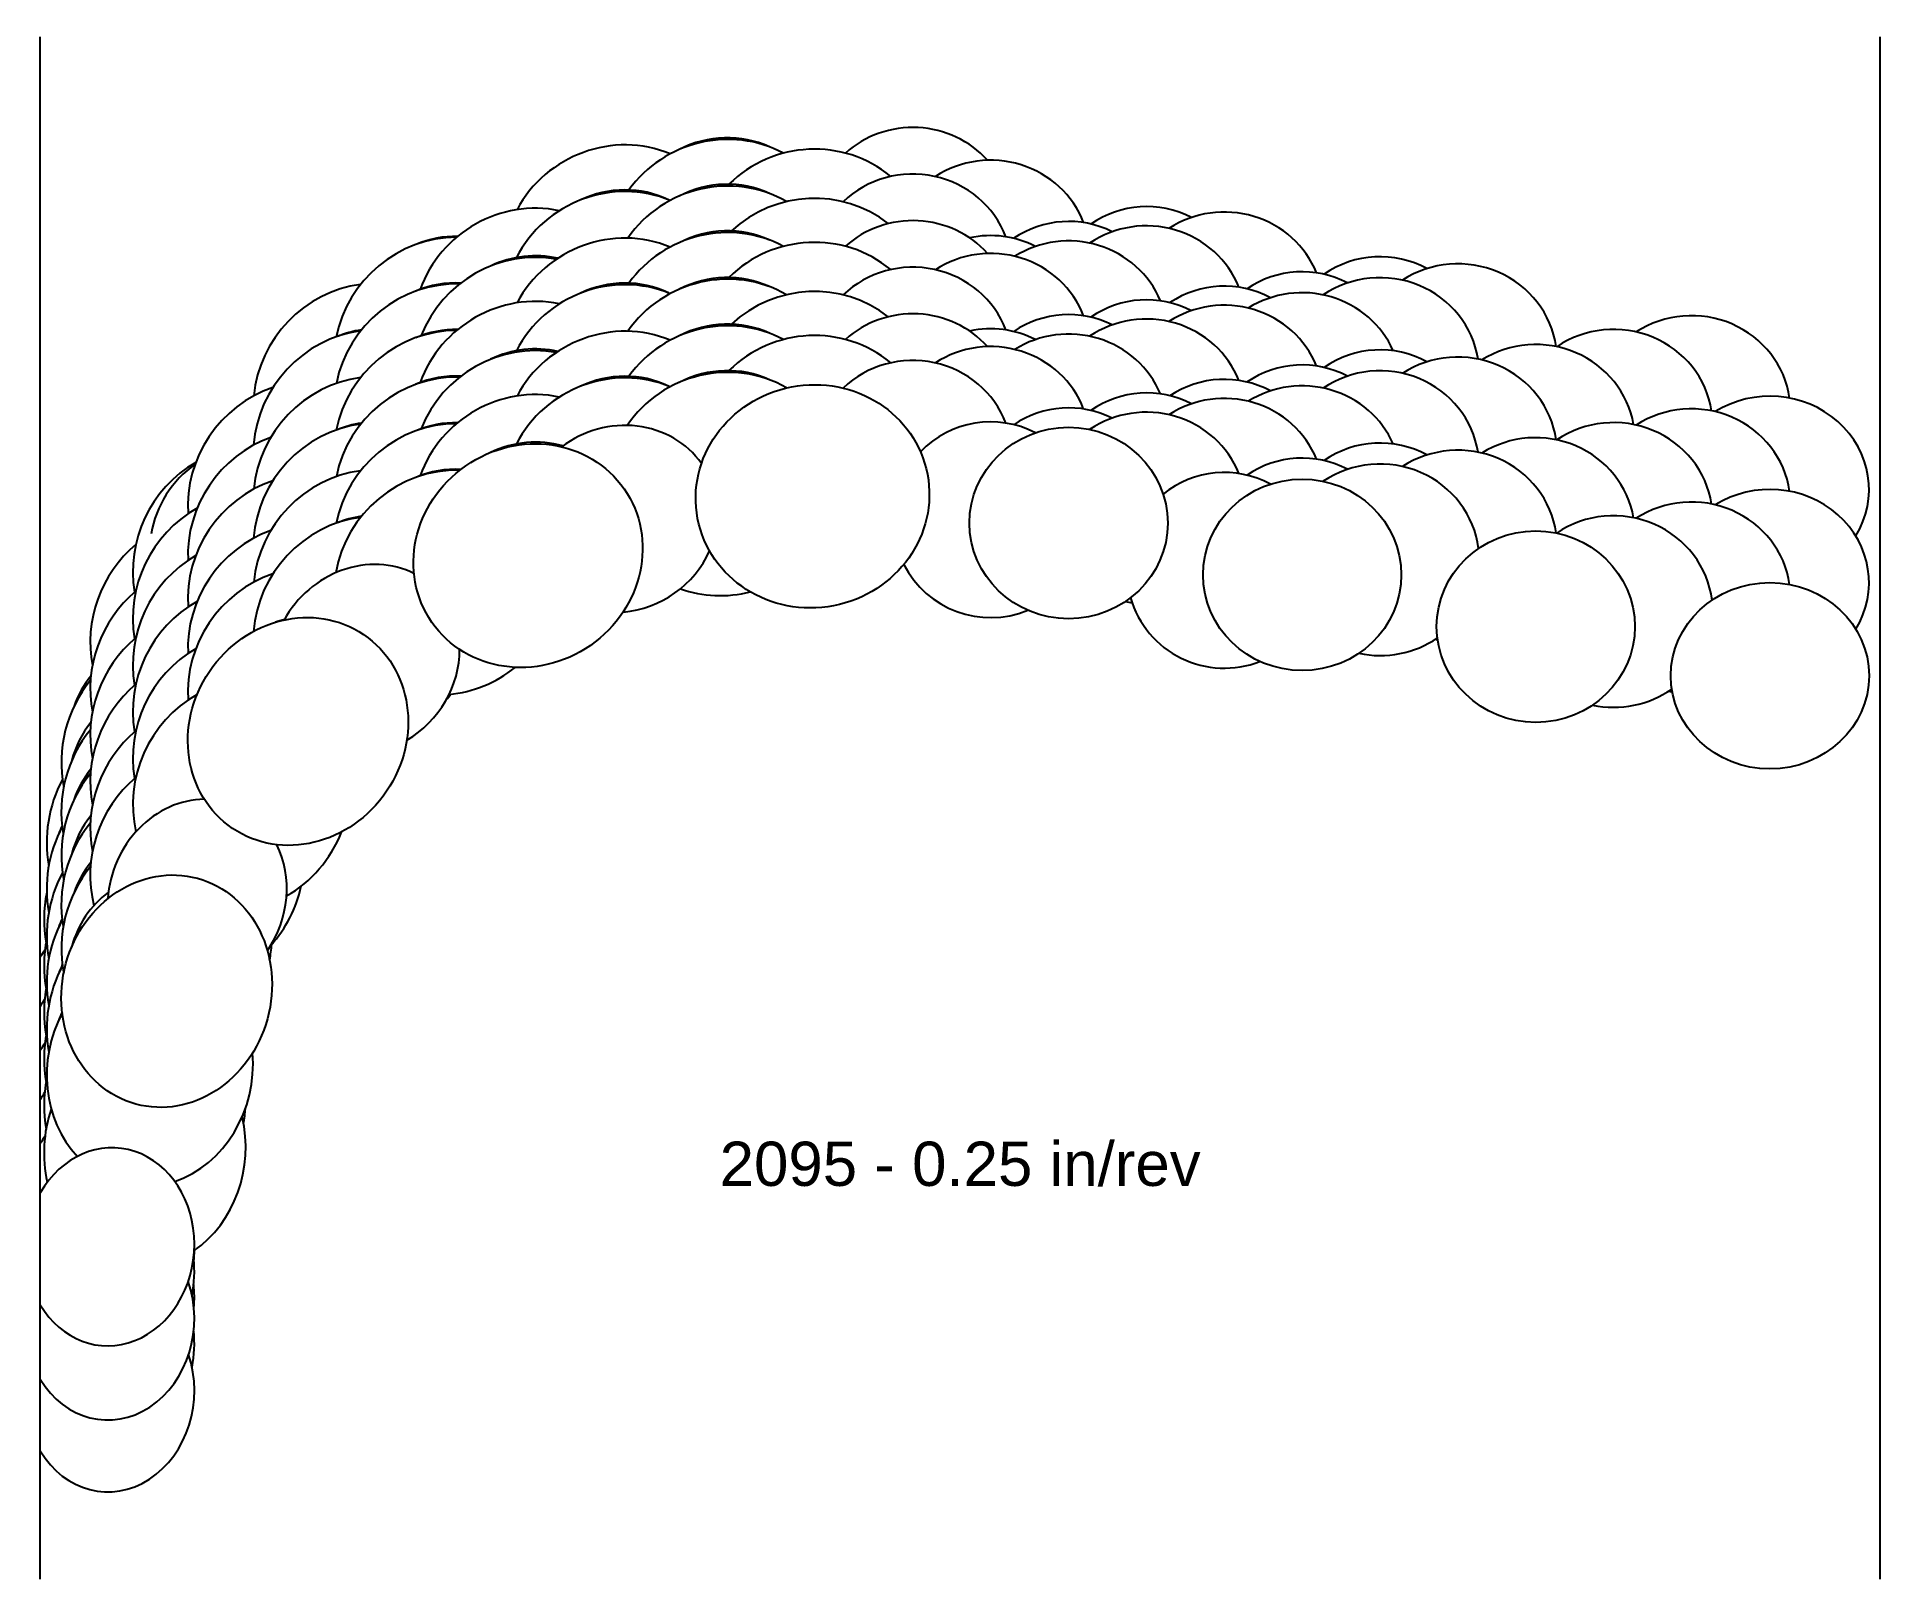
# Model space of a CAD drawing. Header units: inches. Extents: x -4.95 to 0, y -2.96 to 1.18.
import ezdxf
from ezdxf.enums import TextEntityAlignment as Align

# ---------------------------------------------------------------- set-up
doc = ezdxf.new("R2010")
doc.units = ezdxf.units.IN
doc.header["$MEASUREMENT"] = 0
for name, color, linetype, true_color in [('Blade_1', 30, 'Continuous', 0xff7f00), ('Blade_2', 7, 'Continuous', 0xcccc00), ('Blade_3', 7, 'Continuous', 0x00cc00), ('Blade_4', 7, 'Continuous', 0x00cccc), ('Blade_5', 7, 'Continuous', 0x0066cc), ('Blade_6', 190, 'Continuous', 0x7f00ff)]:
    doc.layers.add(name, color=color, linetype=linetype, true_color=true_color)
doc.layers.add('Gage_Line', color=7, linetype='Continuous')
doc.styles.get("Standard").update_dxf_attribs({"font": 'arial.ttf'})

msp = doc.modelspace()

# ---------------------------------------------------------------- linework, layer by layer
at = {"layer": 'Blade_1'}
for centre, major_axis, ratio, start_param, end_param in [((-2.865, 0.4477), (0.3083, 0.0595), 0.952116, 6.967373, 8.438557), ((-2.3868, 0.3848), (0.2625, 0), 1, 7.37866, 8.071065), ((-2.1778, 0.376), (0.266, 0), 0.965926, 6.667391, 8.427809), ((-3.6285, 0.2886), (0.2579, 0.1791), 0.93409, 7.029148, 8.47906), ((-2.865, 0.1977), (0.3083, 0.0595), 0.952116, 6.967373, 8.438557), ((-1.7599, 0.2491), (0.2625, 0), 1, 7.362544, 8.44322), ((-1.551, 0.2371), (0.266, 0), 0.965926, 6.688031, 8.428201), ((-2.3868, 0.1348), (0.2625, 0), 1, 7.37866, 8.071065), ((-3.6285, 0.0386), (0.2579, 0.1791), 0.93409, 7.029148, 8.47906), ((-2.1778, 0.126), (0.266, 0), 0.965926, 6.667391, 8.427809), ((-0.9241, 0.0981), (0.266, 0), 0.965926, 6.448151, 8.428326), ((-1.7599, -0.0009), (0.2625, 0), 1, 7.362544, 8.44322), ((-1.551, -0.0129), (0.266, 0), 0.965926, 6.688031, 8.428201), ((-0.2958, -0.0337), (0.266, 0), 0.939693, 5.75949, 8.437147), ((-2.3868, -0.1152), (0.2625, 0), 1, 7.37866, 8.655524), ((-4.2457, -0.1831), (0.1759, 0.2601), 0.913419, 7.170525, 8.542212), ((-3.3828, -0.113), (0.2394, 0.116), 0.929559, 6.437387, 8.063482), ((-0.9241, -0.1519), (0.266, 0), 0.965926, 6.448151, 8.428326), ((-1.7599, -0.2509), (0.2625, 0), 1, 7.362544, 8.530695), ((-0.2958, -0.2837), (0.266, 0), 0.939693, 5.75949, 8.437147), ((-4.2457, -0.4331), (0.1759, 0.2601), 0.913419, 7.170525, 8.542212), ((-4.0646, -0.4898), (0.1796, 0.1962), 0.904788, 6.533121, 8.118051), ((-3.3828, -0.113), (0.2394, 0.116), 0.929559, 4.324539, 5.45544), ((-2.3868, -0.1152), (0.2625, 0), 1, 3.616078, 5.101057), ((-1.7599, -0.2509), (0.2625, 0), 1, 3.426872, 5.085075), ((-4.0646, -0.4898), (0.1796, 0.1962), 0.904788, 4.386659, 5.508729), ((-4.5982, -0.8801), (0.0828, 0.3029), 0.892594, 1.107037, 2.058891), ((-4.5162, -1.127), (0.1021, 0.2456), 0.88605, 6.642345, 8.225822), ((-4.5982, -1.1301), (0.0828, 0.3029), 0.892594, 7.390222, 8.342077), ((-4.5162, -1.127), (0.1021, 0.2456), 0.88605, 4.480407, 5.629724), ((-4.7506, -1.5659), (0.0211, 0.2652), 0.851358, 7.258033, 7.345438), ((-4.7506, -1.8159), (0.0211, 0.2652), 0.851358, 0.974848, 1.062253), ((-4.7506, -2.0659), (0.0211, 0.2652), 0.851358, 2.26584, 7.345438)]:
    msp.add_ellipse(centre, major_axis=major_axis, ratio=ratio, start_param=start_param, end_param=end_param, dxfattribs=at)
for centre, major_axis, ratio in [((-2.865, -0.0523), (0.3083, 0.0595), 0.952116), ((-3.6285, -0.2114), (0.2579, 0.1791), 0.93409), ((-2.1778, -0.124), (0.266, 0), 0.965926), ((-1.551, -0.2629), (0.266, 0), 0.965926), ((-0.9241, -0.4019), (0.266, 0), 0.965926), ((-0.2958, -0.5337), (0.266, 0), 0.939693), ((-4.2457, -0.6831), (0.1759, 0.2601), 0.913419), ((-4.5982, -1.3801), (0.0828, 0.3029), 0.892594)]:
    msp.add_ellipse(centre, major_axis=major_axis, ratio=ratio, dxfattribs=at)
at = {"layer": 'Blade_2'}
for centre, major_axis, ratio, start_param, end_param in [((-3.102, 0.4808), (0.2978, 0.0996), 0.948454, 6.980786, 8.523329), ((-3.6285, 0.3423), (0.2231, 0.1449), 0.918371, 7.003534, 7.71455), ((-3.102, 0.2308), (0.2978, 0.0996), 0.948454, 6.980786, 8.523329), ((-3.8443, 0.2164), (0.235, 0.2082), 0.926442, 7.059885, 8.547145), ((-3.6285, 0.0923), (0.2231, 0.1449), 0.918371, 7.003534, 7.71455), ((-3.102, -0.0192), (0.2978, 0.0996), 0.948454, 6.980786, 8.533458), ((-3.8443, -0.0336), (0.235, 0.2082), 0.926442, 7.059885, 8.547145), ((-3.6285, -0.1577), (0.2231, 0.1449), 0.918371, 6.94858, 7.71455), ((-3.8443, -0.2836), (0.235, 0.2082), 0.926442, 7.059885, 8.574177), ((-4.3976, -0.3551), (0.1433, 0.2794), 0.908638, 7.216996, 8.550615), ((-4.3976, -0.6051), (0.1433, 0.2794), 0.908638, 7.216996, 8.550615), ((-3.102, -0.0192), (0.2978, 0.0996), 0.948454, 4.01976, 4.63194), ((-4.2449, -0.6311), (0.1561, 0.2153), 0.896047, 7.113341, 7.214616), ((-3.8443, -0.2836), (0.235, 0.2082), 0.926442, 4.038467, 4.66321), ((-4.3976, -0.8551), (0.1433, 0.2794), 0.908638, 7.216996, 8.610325), ((-4.5984, -0.8257), (0.1612, 0.2071), 1, 7.829466, 8.265009), ((-4.6433, -1.0908), (0.0571, 0.3088), 0.877062, 1.223652, 1.980017), ((-4.5984, -1.0757), (0.1612, 0.2071), 1, 7.829466, 8.265009), ((-4.3976, -0.8551), (0.1433, 0.2794), 0.908638, 4.083988, 4.825265), ((-4.5984, -1.3257), (0.1612, 0.2071), 1, 7.581497, 8.265009), ((-4.6433, -1.3408), (0.0571, 0.3088), 0.877062, 1.223652, 1.980017), ((-4.6433, -1.5908), (0.0571, 0.3088), 0.877062, 1.223652, 2.569538), ((-4.6433, -1.5908), (0.0571, 0.3088), 0.877062, 3.593296, 5.01736), ((-4.7506, -2.265), (0.0211, 0.2652), 0.851358, 2.26584, 5.189833)]:
    msp.add_ellipse(centre, major_axis=major_axis, ratio=ratio, start_param=start_param, end_param=end_param, dxfattribs=at)
at = {"layer": 'Blade_3'}
for centre, major_axis, ratio, start_param, end_param in [((-3.3832, 0.466), (0.2791, 0.1438), 0.941446, 6.94857, 8.503559), ((-3.1019, 0.5312), (0.2523, 0.0844), 0.948454, 7.070185, 8.019688), ((-2.5957, 0.5555), (0.266, 0), 0.965926, 6.635159, 8.634044), ((-2.1778, 0.4227), (0.2625, 0), 1, 7.391869, 8.449872), ((-1.9689, 0.4165), (0.266, 0), 0.965926, 6.650046, 8.464153), ((-3.3832, 0.216), (0.2791, 0.1438), 0.941446, 6.94857, 8.503559), ((-3.1019, 0.2812), (0.2523, 0.0844), 0.948454, 7.070185, 8.019688), ((-2.5957, 0.3055), (0.266, 0), 0.965926, 6.635159, 8.634044), ((-1.551, 0.2877), (0.2625, 0), 1, 7.37151, 8.4532), ((-1.342, 0.2775), (0.266, 0), 0.965926, 6.434001, 8.463744), ((-3.8434, 0.265), (0.1991, 0.1764), 0.926442, 7.032694, 7.507687), ((-2.1778, 0.1727), (0.2625, 0), 1, 7.391869, 8.449872), ((-1.9689, 0.1665), (0.266, 0), 0.965926, 6.650046, 8.464153), ((-0.7152, 0.1386), (0.266, 0), 0.965926, 6.433676, 8.464153), ((-4.0658, 0.0904), (0.2059, 0.2371), 0.918295, 7.080861, 8.543976), ((-3.3832, -0.034), (0.2791, 0.1438), 0.941446, 6.94857, 8.503559), ((-2.5957, 0.0555), (0.266, 0), 0.965926, 6.635159, 8.634044), ((-1.551, 0.0377), (0.2625, 0), 1, 7.37151, 8.4532), ((-1.342, 0.0275), (0.266, 0), 0.965926, 6.434001, 8.463744), ((-3.8434, 0.015), (0.1991, 0.1764), 0.926442, 7.032694, 7.507687), ((-3.1019, 0.0312), (0.2523, 0.0844), 0.948454, 7.070185, 8.019688), ((-2.1778, -0.0773), (0.2625, 0), 1, 7.391869, 8.449872), ((-1.9689, -0.0835), (0.266, 0), 0.965926, 6.650046, 8.464153), ((-0.7152, -0.1114), (0.266, 0), 0.965926, 6.433676, 8.464153), ((-4.0658, -0.1596), (0.2059, 0.2371), 0.918295, 7.080861, 8.543976), ((-1.551, -0.2123), (0.2625, 0), 1, 7.37151, 8.4532), ((-3.8434, -0.235), (0.1991, 0.1764), 0.926442, 7.032694, 7.507687), ((-1.342, -0.2225), (0.266, 0), 0.965926, 6.401234, 8.463744), ((-0.7152, -0.3614), (0.266, 0), 0.965926, 6.402681, 8.464153), ((-4.0658, -0.4096), (0.2059, 0.2371), 0.918295, 7.080861, 8.543976), ((-4.5163, -0.5475), (0.113, 0.293), 0.900592, 7.299395, 8.462039), ((-1.9689, -0.0835), (0.266, 0), 0.965926, 4.498428, 4.566298), ((-1.342, -0.2225), (0.266, 0), 0.965926, 4.4977, 5.328685), ((-4.5163, -0.7975), (0.113, 0.293), 0.900592, 7.299395, 8.462039), ((-4.0658, -0.4096), (0.2059, 0.2371), 0.918295, 4.712213, 4.776012), ((-0.7152, -0.3614), (0.266, 0), 0.965926, 4.498428, 5.339684), ((-4.5163, -1.0475), (0.113, 0.293), 0.900592, 7.299395, 8.524486), ((-4.6394, -1.0425), (0.1391, 0.2226), 1, 7.991172, 8.079491), ((-4.5163, -1.0475), (0.113, 0.293), 0.900592, 4.308532, 4.881572), ((-4.6394, -1.2925), (0.1391, 0.2226), 1, 7.991172, 8.079491), ((-4.6568, -1.306), (0.0254, 0.313), 0.860797, 1.429217, 1.865389), ((-4.6394, -1.5425), (0.1391, 0.2226), 1, 7.991172, 8.079491), ((-4.6568, -1.556), (0.0254, 0.313), 0.860797, 1.429217, 1.865389), ((-4.6568, -1.806), (0.0254, 0.313), 0.860797, 1.283252, 1.919928), ((-4.6568, -1.806), (0.0254, 0.313), 0.860797, 3.747255, 5.070087), ((-4.7506, -2.2077), (0.0211, 0.2652), 0.851358, 4.697469, 4.933269), ((-4.7506, -2.4577), (0.0211, 0.2652), 0.851358, 2.26584, 5.176617)]:
    msp.add_ellipse(centre, major_axis=major_axis, ratio=ratio, start_param=start_param, end_param=end_param, dxfattribs=at)
at = {"layer": 'Blade_4'}
for centre, major_axis, ratio, start_param, end_param in [((-2.865, 0.5797), (0.3083, 0.0595), 0.952116, 6.939431, 8.469973), ((-3.6285, 0.4205), (0.2579, 0.1791), 0.93409, 7.001796, 8.50706), ((-3.3828, 0.519), (0.2394, 0.116), 0.929559, 6.909077, 7.847724), ((-2.865, 0.3297), (0.3083, 0.0595), 0.952116, 6.939431, 8.469973), ((-3.6285, 0.1705), (0.2579, 0.1791), 0.93409, 7.001796, 8.50706), ((-3.3828, 0.269), (0.2394, 0.116), 0.929559, 6.909077, 7.847724), ((-2.865, 0.0797), (0.3083, 0.0595), 0.952116, 6.939431, 8.469973), ((-4.0646, 0.1422), (0.1796, 0.1962), 0.904788, 7.117147, 7.390024), ((-3.6285, -0.0795), (0.2579, 0.1791), 0.93409, 7.001796, 8.50706), ((-3.3828, 0.019), (0.2394, 0.116), 0.929559, 6.909077, 7.847724), ((-4.2457, -0.0512), (0.1759, 0.2601), 0.913419, 7.151616, 8.564268), ((-4.0646, -0.1078), (0.1796, 0.1962), 0.904788, 7.117147, 7.390024), ((-4.2457, -0.3012), (0.1759, 0.2601), 0.913419, 7.151616, 8.564268), ((-4.0646, -0.3578), (0.1796, 0.1962), 0.904788, 7.117147, 7.390024), ((-4.2457, -0.5512), (0.1759, 0.2601), 0.913419, 7.151616, 8.564268), ((-4.5982, -0.7481), (0.0828, 0.3029), 0.892594, 7.387983, 8.364853), ((-4.5982, -0.9981), (0.0828, 0.3029), 0.892594, 7.387983, 8.364853), ((-4.5982, -1.2481), (0.0828, 0.3029), 0.892594, 7.387983, 8.364853), ((-4.7506, -1.4339), (0.0211, 0.2652), 0.851358, 0.968435, 1.062253), ((-4.5982, -1.2481), (0.0828, 0.3029), 0.892594, 4.796101, 4.93221), ((-4.7506, -1.6839), (0.0211, 0.2652), 0.851358, 0.968435, 1.062253), ((-4.7506, -1.9339), (0.0211, 0.2652), 0.851358, 0.968435, 1.062253)]:
    msp.add_ellipse(centre, major_axis=major_axis, ratio=ratio, start_param=start_param, end_param=end_param, dxfattribs=at)
at = {"layer": 'Blade_5'}
for centre, major_axis, ratio, start_param, end_param in [((-3.102, 0.6058), (0.2978, 0.0996), 0.948454, 7.013154, 8.506504), ((-2.3868, 0.5925), (0.266, 0), 0.965926, 6.639028, 8.446167), ((-3.102, 0.3558), (0.2978, 0.0996), 0.948454, 7.013154, 8.506504), ((-1.9686, 0.4625), (0.2625, 0), 1, 7.378308, 8.459728), ((-1.7599, 0.4535), (0.266, 0), 0.965926, 6.656866, 8.446284), ((-3.8443, 0.3414), (0.235, 0.2082), 0.926442, 7.087519, 8.549092), ((-2.3868, 0.3425), (0.266, 0), 0.965926, 6.639028, 8.446167), ((-1.342, 0.3282), (0.2625, 0), 1, 7.354254, 8.462944), ((-1.1331, 0.3145), (0.266, 0), 0.965926, 6.420002, 8.446167), ((-1.9686, 0.2125), (0.2625, 0), 1, 7.378308, 8.459728), ((-1.7599, 0.2035), (0.266, 0), 0.965926, 6.656866, 8.446284), ((-0.5062, 0.1755), (0.266, 0), 0.965926, 6.422596, 8.445767), ((-3.102, 0.1058), (0.2978, 0.0996), 0.948454, 7.013154, 8.506504), ((-3.8443, 0.0914), (0.235, 0.2082), 0.926442, 7.087519, 8.549092), ((-2.3868, 0.0925), (0.266, 0), 0.965926, 6.639028, 8.446167), ((-1.342, 0.0782), (0.2625, 0), 1, 7.354254, 8.462944), ((-1.1331, 0.0645), (0.266, 0), 0.965926, 6.420002, 8.446167), ((-1.9686, -0.0375), (0.2625, 0), 1, 7.378308, 8.459728), ((-1.7599, -0.0465), (0.266, 0), 0.965926, 6.656866, 8.446284), ((-0.5062, -0.0745), (0.266, 0), 0.965926, 6.422596, 8.445767), ((-3.8443, -0.1586), (0.235, 0.2082), 0.926442, 7.087519, 8.549092), ((-1.342, -0.1718), (0.2625, 0), 1, 7.354254, 8.462944), ((-1.1331, -0.1855), (0.266, 0), 0.965926, 6.420002, 8.446167), ((-4.3976, -0.2301), (0.1433, 0.2794), 0.908638, 7.230235, 8.550615), ((-0.5062, -0.3245), (0.266, 0), 0.965926, 6.422596, 8.445767), ((-4.3976, -0.4801), (0.1433, 0.2794), 0.908638, 7.230235, 8.550615), ((-1.1331, -0.1855), (0.266, 0), 0.965926, 4.483224, 4.505988), ((-4.3976, -0.7301), (0.1433, 0.2794), 0.908638, 7.230235, 8.550615), ((-4.5984, -0.7007), (0.1612, 0.2071), 1, 7.829466, 8.183445), ((-0.5062, -0.3245), (0.266, 0), 0.965926, 4.482496, 4.516897), ((-4.5984, -0.9507), (0.1612, 0.2071), 1, 7.829466, 8.183445), ((-4.6433, -0.9658), (0.0571, 0.3088), 0.877062, 1.218708, 1.980017), ((-4.5984, -1.2007), (0.1612, 0.2071), 1, 7.829466, 8.183445), ((-4.6433, -1.2158), (0.0571, 0.3088), 0.877062, 1.218708, 1.980017), ((-4.6433, -1.4658), (0.0571, 0.3088), 0.877062, 1.218708, 1.980017), ((-4.7506, -2.14), (0.0211, 0.2652), 0.851358, 4.568171, 4.945665)]:
    msp.add_ellipse(centre, major_axis=major_axis, ratio=ratio, start_param=start_param, end_param=end_param, dxfattribs=at)
at = {"layer": 'Blade_6'}
for centre, major_axis, ratio, start_param, end_param in [((-2.5957, 0.6805), (0.266, 0), 0.965926, 7.000195, 8.603356), ((-3.3832, 0.591), (0.2791, 0.1438), 0.941446, 6.94857, 8.490388), ((-3.1019, 0.6562), (0.2523, 0.0844), 0.948454, 7.070185, 8.019688), ((-3.8434, 0.39), (0.1991, 0.1764), 0.926442, 7.065154, 7.507687), ((-3.3832, 0.341), (0.2791, 0.1438), 0.941446, 6.94857, 8.490388), ((-3.1019, 0.4062), (0.2523, 0.0844), 0.948454, 7.070185, 8.019688), ((-2.5957, 0.4305), (0.266, 0), 0.965926, 7.000195, 8.603356), ((-4.0658, 0.2154), (0.2059, 0.2371), 0.918295, 7.080861, 8.520061), ((-3.8434, 0.14), (0.1991, 0.1764), 0.926442, 7.065154, 7.507687), ((-3.3832, 0.091), (0.2791, 0.1438), 0.941446, 6.94857, 8.490388), ((-3.1019, 0.1562), (0.2523, 0.0844), 0.948454, 7.070185, 8.019688), ((-2.5957, 0.1805), (0.266, 0), 0.965926, 7.000195, 8.603356), ((-4.0658, -0.0346), (0.2059, 0.2371), 0.918295, 7.080861, 8.520061), ((-3.8434, -0.11), (0.1991, 0.1764), 0.926442, 7.065154, 7.507687), ((-4.3974, -0.1809), (0.1214, 0.2367), 0.908638, 7.324964, 8.182695), ((-4.0658, -0.2846), (0.2059, 0.2371), 0.918295, 7.080861, 8.520061), ((-4.5163, -0.4225), (0.113, 0.293), 0.900592, 7.299395, 8.462039), ((-4.5163, -0.6725), (0.113, 0.293), 0.900592, 7.299395, 8.462039), ((-4.5163, -0.9225), (0.113, 0.293), 0.900592, 7.299395, 8.462039), ((-4.6568, -1.181), (0.0254, 0.313), 0.860797, 1.429217, 1.865389), ((-4.6394, -1.4175), (0.1391, 0.2226), 1, 7.985145, 8.079491), ((-4.6568, -1.431), (0.0254, 0.313), 0.860797, 1.429217, 1.865389), ((-4.6568, -1.681), (0.0254, 0.313), 0.860797, 1.429217, 1.865389), ((-4.6568, -1.681), (0.0254, 0.313), 0.860797, 4.605752, 4.738918), ((-4.7506, -2.0827), (0.0211, 0.2652), 0.851358, 4.697468, 4.807133), ((-4.7506, -2.3327), (0.0211, 0.2652), 0.851358, 4.56817, 4.933269)]:
    msp.add_ellipse(centre, major_axis=major_axis, ratio=ratio, start_param=start_param, end_param=end_param, dxfattribs=at)
at = {"layer": 'Gage_Line'}
for p, q in [((-4.9375, -2.9577), (-4.9375, 1.1805)), ((0, -2.9577), (0, 1.1805))]:
    msp.add_line(p, q, dxfattribs=at)

# ---------------------------------------------------------------- texts
msp.add_text('2095 - 0.25 in/rev', height=0.11875).set_placement((-2.4688, -1.8432), align=Align.MIDDLE_CENTER)

doc.saveas('drawing.dxf')
